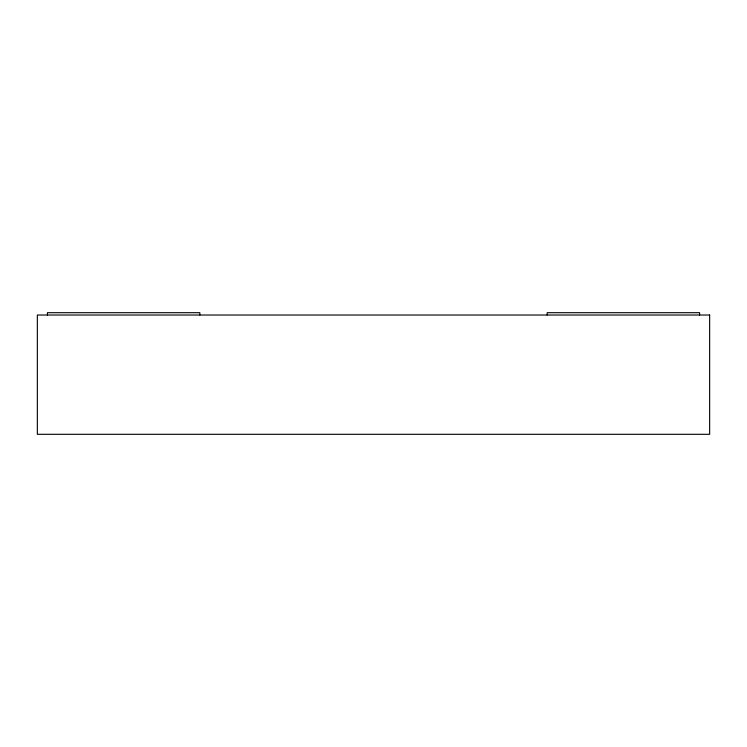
<?xml version="1.0" encoding="UTF-8"?>
<svg xmlns="http://www.w3.org/2000/svg" width="747" height="747" viewBox="0 0 747 747"><rect width="100%" height="100%" fill="white"/><g stroke="black" fill="none" stroke-linecap="round" stroke-linejoin="round"><path stroke-width="1.12" d="M699.575 315.019L699.575 312.694L547.178 312.694L547.178 315.019M199.822 315.019L199.822 312.694L47.425 312.694L47.425 315.019M709.65 315.019L37.35 315.019L37.35 434.306L709.65 434.306L709.65 315.019"/></g></svg>
